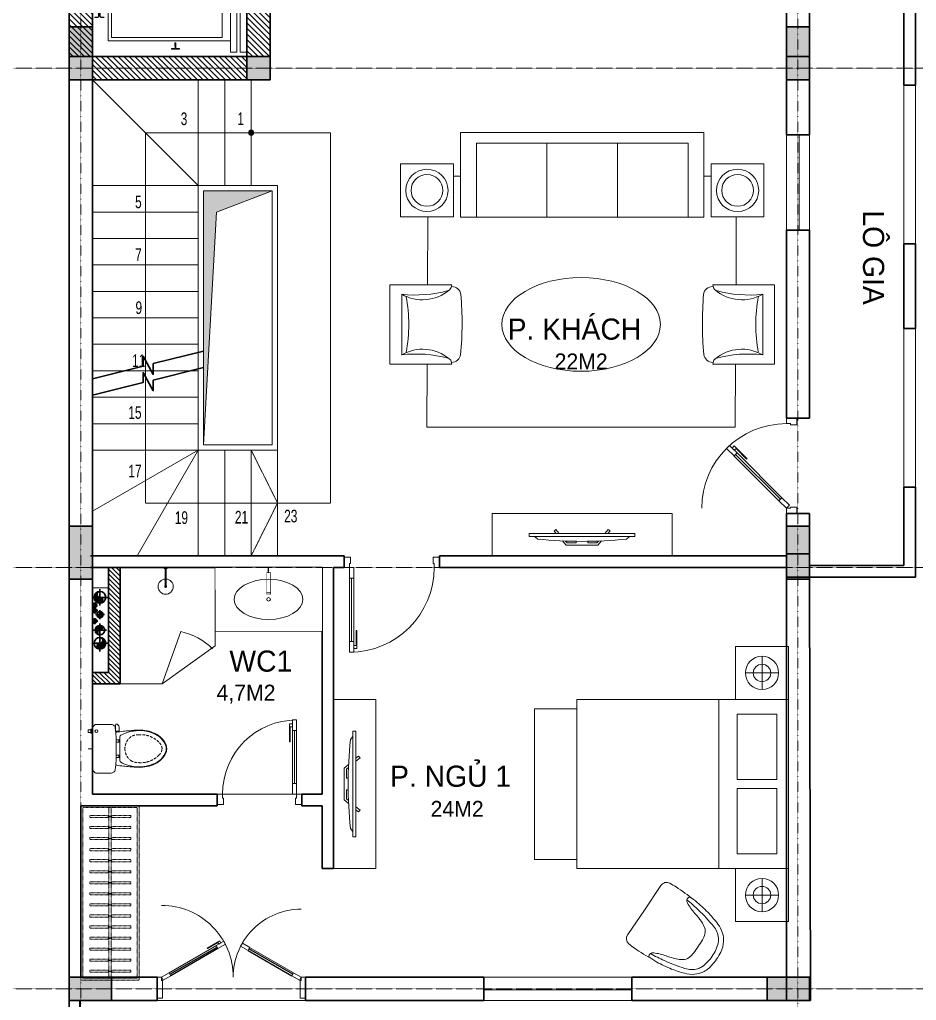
# Model space of a CAD drawing. Header units: millimetres. Extents: x -127141 to 682685, y -1234500 to 49778.
# Drawn here: x 245228 to 253707, y -102450 to -93181 of the extents above; entities that cross this region are included whole.
import ezdxf

# ---------------------------------------------------------------- set-up
doc = ezdxf.new("R2010")
doc.units = ezdxf.units.MM
doc.header["$MEASUREMENT"] = 0
doc.set_wipeout_variables(frame=1)
for name, pattern in [('$AUDIT_BAD_LTYPE2', [0]), ('CENTER2', [1.125, 0.75, -0.125, 0.125, -0.125]), ('CONTINOUS', [0]), ('DASHDOT', [1, 0.5, -0.25, 0, -0.25]), ('DIVIDEX22', [1.25, 0.625, -0.25, 0, -0.125, 0, -0.25]), ('HIDDEN2', [0.1875, 0.125, -0.0625]), ('PHANTOM2', [1.25, 0.625, -0.125, 0.125, -0.125, 0.125, -0.125]), ('PHANTOM3', [1.5, 0.625, -0.125, 0.125, -0.125, 0.125, -0.125, 0.125, -0.125]), ('X-5M-G-MB PHONGNGU$0$HIDDEN2', [0.1875, 0.125, -0.0625]), ('xref-thap C (mb tang 32-2)$0$HIDDEN', [0.375, 0.25, -0.125])]:
    doc.linetypes.add(name, pattern=pattern)
for name, color, linetype, lineweight in [('-CONCRETE', 1, 'Continuous', 35), ('-DOOR', 137, 'Continuous', 9), ('-FURNITURE', 46, 'Continuous', 9), ('-HATCH', 8, 'Continuous', 5), ('-KH', 143, 'Continuous', 13), ('-LINE1', 7, 'Continuous', 18), ('-LINE2', 252, 'Continuous', 9), ('-WALL', 4, 'Continuous', 35), ('A-COT VACH', 2, 'Continuous', 35), ('A-HATCH', 251, 'Continuous', 5), ('A-NET THAY', 125, 'Continuous', 18), ('A-TRUC', 251, 'DASHDOT', 5), ('A-TUONG', 7, 'Continuous', 35), ('N1.1-CN', 4, 'CONTINOUS', 35), ('N1.3-TN', 6, 'CENTER2', 35), ('N1.4-TP', 4, 'PHANTOM2', 35), ('N1.5-TH', 2, 'PHANTOM3', 30), ('N1.6-NM', 3, 'DIVIDEX22', 30), ('N4--1-OTHER1', 143, 'CONTINOUS', 15), ('N4-OTHER1', 143, 'CONTINOUS', 15), ('TEXT25', 2, 'Continuous', 13)]:
    doc.layers.add(name, color=color, linetype=linetype, lineweight=lineweight)
doc.layers.add('APOLIC', color=7, linetype='Continuous')
doc.layers.add('LUOI GIONG', color=160, linetype='Continuous', plot=False)
doc.styles.add('SVN_AVO_thuong', font='')
doc.styles.add('T1', font='', dxfattribs={"height": 200})
doc.styles.get('SVN_AVO_thuong').set_extended_font_data('SVN-Avo')
doc.styles.get('T1').set_extended_font_data('VNgeometric Light')

# ---------------------------------------------------------------- blocks, each defined once
blk = doc.blocks.new('*U1293')
at = {"linetype": 'X-5M-G-MB PHONGNGU$0$HIDDEN2'}
for points in [[(0, 600), (0, 0), (1798, 0), (1798, 600)], [(1778, 580), (1778, 20), (20, 20), (20, 580)], [(1778, 287), (1778, 313), (20, 313), (20, 287)], [(114, 319), (109, 319), (109, 280), (114, 280)], [(228, 319), (223, 319), (223, 280), (228, 280)], [(342, 319), (337, 319), (337, 280), (342, 280)], [(456, 319), (451, 319), (451, 280), (456, 280)], [(570, 319), (565, 319), (565, 280), (570, 280)], [(684, 319), (679, 319), (679, 280), (684, 280)], [(798, 319), (793, 319), (793, 280), (798, 280)], [(912, 319), (907, 319), (907, 280), (912, 280)], [(1026, 319), (1021, 319), (1021, 280), (1026, 280)], [(1140, 319), (1135, 319), (1135, 280), (1140, 280)], [(1254, 319), (1249, 319), (1249, 280), (1254, 280)], [(1368, 319), (1363, 319), (1363, 280), (1368, 280)], [(1482, 319), (1477, 319), (1477, 280), (1482, 280)], [(1596, 319), (1591, 319), (1591, 280), (1596, 280)], [(1710, 319), (1705, 319), (1705, 280), (1710, 280)]]:
    blk.add_lwpolyline(points, close=True, dxfattribs=at)
for points in [[(122, 313), (122, 515), (100, 515), (100, 313)], [(236, 313), (236, 515), (214, 515), (214, 313)], [(350, 313), (350, 515), (328, 515), (328, 313)], [(464, 313), (464, 515), (442, 515), (442, 313)], [(578, 313), (578, 515), (556, 515), (556, 313)], [(692, 313), (692, 515), (670, 515), (670, 313)], [(806, 313), (806, 515), (784, 515), (784, 313)], [(920, 313), (920, 515), (898, 515), (898, 313)], [(1034, 313), (1034, 515), (1012, 515), (1012, 313)], [(1148, 313), (1148, 515), (1126, 515), (1126, 313)], [(1262, 313), (1262, 515), (1240, 515), (1240, 313)], [(1376, 313), (1376, 515), (1354, 515), (1354, 313)], [(1490, 313), (1490, 515), (1468, 515), (1468, 313)], [(1604, 313), (1604, 515), (1582, 515), (1582, 313)], [(1718, 313), (1718, 515), (1696, 515), (1696, 313)], [(100, 287), (100, 92), (122, 92), (122, 287)], [(214, 287), (214, 92), (236, 92), (236, 287)], [(328, 287), (328, 92), (350, 92), (350, 287)], [(442, 287), (442, 92), (464, 92), (464, 287)], [(556, 287), (556, 92), (578, 92), (578, 287)], [(670, 287), (670, 92), (692, 92), (692, 287)], [(784, 287), (784, 92), (806, 92), (806, 287)], [(898, 287), (898, 92), (920, 92), (920, 287)], [(1012, 287), (1012, 92), (1034, 92), (1034, 287)], [(1126, 287), (1126, 92), (1148, 92), (1148, 287)], [(1240, 287), (1240, 92), (1262, 92), (1262, 287)], [(1354, 287), (1354, 92), (1376, 92), (1376, 287)], [(1468, 287), (1468, 92), (1490, 92), (1490, 287)], [(1582, 287), (1582, 92), (1604, 92), (1604, 287)], [(1696, 287), (1696, 92), (1718, 92), (1718, 287)]]:
    blk.add_lwpolyline(points, dxfattribs=at)
blk = doc.blocks.new('A$C18251349')
at = {"layer": '-LINE1'}
for points in [[(890, 4650), (999.8, 4650), (999.8, 3150), (890, 3150)], [(999.8, 2350), (889.8, 2350), (889.8, 850), (999.8, 850)]]:
    blk.add_lwpolyline(points, close=True, dxfattribs=at)
at = {"layer": '-WALL'}
for p, q in [((-0.2, 5500), (1000, 5500)), ((-0.2, 5500), (-0.2, 5390)), ((1000, 4650), (1000, 5500)), ((-0.2, 5390), (890, 5390)), ((890, 4650), (890, 5390)), ((890, 4650), (1000, 4650)), ((1000, 4650), (900, 4650)), ((889.8, 3150), (999.8, 3150)), ((889.8, 3150), (889.8, 2350)), ((999.8, 3150), (999.8, 2350)), ((889.8, 2350), (999.8, 2350)), ((889.8, 850), (999.8, 850)), ((889.8, 850), (889.8, 110)), ((999.8, 850), (999.8, 0)), ((889.8, 110), (-0.2, 110)), ((-0.2, 110), (-0.2, 0)), ((-0.2, 0), (999.8, 0))]:
    blk.add_line(p, q, dxfattribs=at)
blk = doc.blocks.new('X-5M-DH-2-CORE$0$A$C75E80C28')
at = {"layer": '-LINE2', "linetype": 'Continuous', "ltscale": 2}
for p, q in [((-510, -21.5), (-510, -50.6)), ((-506.8, -21.5), (-510, -21.5)), ((-510, -108.5), (-510, -79.4)), ((-506.8, -21.5), (-506.8, -50.6)), ((-506.8, -108.5), (-506.8, -79.4)), ((-456.2, -56.8), (-500.6, -56.8)), ((-456.2, -60), (-500.6, -60)), ((-456.2, -70), (-500.6, -70)), ((-456.2, -73.2), (-500.6, -73.2)), ((-453.2, -63), (-453.2, -67)), ((-450, -63), (-450, -67)), ((450, -63), (450, -67)), ((453.2, -63), (453.2, -67)), ((456.2, -56.8), (500.6, -56.8)), ((456.2, -60), (500.6, -60)), ((456.2, -70), (500.6, -70)), ((456.2, -73.2), (500.6, -73.2)), ((506.8, -21.5), (510, -21.5)), ((506.8, -21.5), (506.8, -50.6)), ((506.8, -108.5), (506.8, -79.4)), ((510, -21.5), (510, -50.6)), ((510, -108.5), (510, -79.4)), ((-731, -149), (731, -149)), ((-731, -1305), (-731, -149)), ((-700, -179), (700, -179)), ((-700, -1225), (-700, -179)), ((-556.8, -112.5), (-560, -112.5)), ((456.8, -112.5), (460, -112.5)), ((700, -1225), (700, -179)), ((731, -1305), (731, -149)), ((-700, -1225), (-400, -1225)), ((-400, -1305), (-400, -1225)), ((700, -1225), (400, -1225)), ((400, -1305), (400, -1225)), ((840, -1305), (-840, -1305)), ((-840, -1365), (-840, -1305)), ((840, -1365), (-840, -1365)), ((425, -1309), (-425, -1309)), ((-425, -1343), (-425, -1309)), ((425, -1343), (-425, -1343)), ((0, -1309), (0, -1343)), ((425, -1343), (425, -1309)), ((840, -1365), (840, -1305)), ((840, -1395), (-840, -1395)), ((-840, -1395), (-840, -1455)), ((-840, -1455), (-435, -1455)), ((-435, -1450), (-435, -1460)), ((-435, -1450), (-400, -1450)), ((-435, -1460), (-425, -1460)), ((-433.4, -1451.6), (-433.4, -1458.4)), ((-433.4, -1451.6), (-401.6, -1451.6)), ((-433.4, -1458.4), (-425, -1458.4)), ((430, -1406), (-430, -1406)), ((-430, -1406), (-430, -1446)), ((430, -1446), (-430, -1446)), ((-425, -1458.4), (-425, -1460)), ((-401.6, -1451.6), (-401.6, -1498.4)), ((400, -1450), (-400, -1450)), ((-400, -1450), (-400, -1500)), ((0, -1406), (0, -1446)), ((400, -1450), (400, -1500)), ((435, -1450), (400, -1450)), ((401.6, -1451.6), (401.6, -1498.4)), ((433.4, -1451.6), (401.6, -1451.6)), ((433.4, -1458.4), (425, -1458.4)), ((425, -1458.4), (425, -1460)), ((435, -1460), (425, -1460)), ((430, -1406), (430, -1446)), ((433.4, -1451.6), (433.4, -1458.4)), ((435, -1450), (435, -1460)), ((840, -1455), (435, -1455)), ((840, -1395), (840, -1455)), ((-435, -1490), (-435, -1500)), ((-435, -1490), (-425, -1490)), ((-435, -1500), (-400, -1500)), ((-433.4, -1491.6), (-433.4, -1498.4)), ((-433.4, -1491.6), (-425, -1491.6)), ((-433.4, -1498.4), (-401.6, -1498.4)), ((-425, -1490), (-425, -1491.6)), ((435, -1500), (400, -1500)), ((433.4, -1498.4), (401.6, -1498.4)), ((425, -1490), (425, -1491.6)), ((435, -1490), (425, -1490)), ((433.4, -1491.6), (425, -1491.6)), ((433.4, -1491.6), (433.4, -1498.4)), ((435, -1490), (435, -1500))]:
    blk.add_line(p, q, dxfattribs=at)
for points in [[(-450, 0), (-450, -130), (450, -130), (450, 0)], [(-200, -29), (200, -29), (200, -101), (-200, -101)], [(-36, -584), (36, -584), (36, -984), (-36, -984)]]:
    blk.add_lwpolyline(points, close=True, dxfattribs=at)
for points in [[(-780, -789), (-751, -789, 0.414214), (-750, -788), (-750, -784), (-750, -780, 0.414214), (-751, -779), (-780, -779, -0.256978), (-784.1, -781.9), (-797.9, -781.9, -0.414214), (-800.9, -778.9), (-804, -749.5, 0.414214), (-807, -746.5), (-812, -746.5), (-812, -784), (-812, -821.5), (-807, -821.5, 0.414214), (-804, -818.5), (-800.9, -789.1, -0.414214), (-797.9, -786.1), (-784.1, -786.1, -0.256978), (-780, -789)], [(780, -789), (751, -789, -0.414214), (750, -788), (750, -784), (750, -780, -0.414214), (751, -779), (780, -779, 0.256978), (784.1, -781.9), (797.9, -781.9, 0.414214), (800.9, -778.9), (804, -749.5, -0.414214), (807, -746.5), (812, -746.5), (812, -784), (812, -821.5), (807, -821.5, -0.414214), (804, -818.5), (800.9, -789.1, 0.414214), (797.9, -786.1), (784.1, -786.1, 0.256978), (780, -789)]]:
    blk.add_lwpolyline(points, format="xyb", dxfattribs=at)
for centre, radius, start, end in [((-500.6, -50.6), 9.4, 180, 270), ((-500.6, -79.4), 9.4, 90, 180), ((-500.6, -50.6), 6.2, 180, 270), ((-500.6, -79.4), 6.2, 90, 180), ((-456.2, -63), 6.2, 0, 90), ((-456.2, -63), 3, 0, 90), ((-456.2, -67), 6.2, 270, 0), ((-456.2, -67), 3, 270, 0), ((456.2, -63), 6.2, 90, 180), ((456.2, -67), 6.2, 180, 270), ((456.2, -63), 3, 90, 180), ((456.2, -67), 3, 180, 270), ((500.6, -50.6), 6.2, 270, 0), ((500.6, -50.6), 9.4, 270, 0), ((500.6, -79.4), 9.4, 0, 90), ((500.6, -79.4), 6.2, 0, 90)]:
    blk.add_arc(centre, radius, start, end, dxfattribs=at)
blk = doc.blocks.new('A$C5C575821')
at = {"layer": '-CONCRETE'}
h = blk.add_hatch(color=256, dxfattribs=at)
h.dxf.hatch_style = 1
h.paths.add_polyline_path([(0, 220), (0, 0), (220, 0), (220, 220)])
blk.add_lwpolyline([(0, 0), (220, 0), (220, 220), (0, 220)], close=True, dxfattribs=at)
blk = doc.blocks.new('A$C3F71457E')
at = {"layer": 'A-HATCH'}
h = blk.add_hatch(dxfattribs=at)
h.set_pattern_fill('ANSI31', color=256, scale=300)
h.paths.add_polyline_path([(200, 380), (-20, 380), (-20, -98.4), (18.4, -98.4), (18.4, -66.6), (11.6, -66.6), (11.6, -75), (10, -75), (10, -65), (20, -65), (20, -100), (200, -100)])
h.paths.add_polyline_path([(-20, 600), (-1480, 600), (-1480, 380), (-20, 380)])
h.paths.add_polyline_path([(-1480, 380), (-1700, 380), (-1700, -1380), (-1480, -1380)])
h.paths.add_polyline_path([(-20, -1380), (-1480, -1380), (-1480, -1600), (-20, -1600)])
h.paths.add_polyline_path([(200, -900), (20, -900), (20, -935), (10, -935), (10, -925), (11.6, -925), (11.6, -933.4), (18.4, -933.4), (18.4, -901.6), (-20, -901.6), (-20, -1380), (-20, -1380), (200, -1380)])
at = {"layer": '-CONCRETE'}
blk.add_lwpolyline([(-20, -100), (-20, 380), (-1480, 380), (-1480, -1380), (-20, -1380), (-20, -900), (200, -900), (200, -1600), (-1700, -1600), (-1700, 600), (200, 600), (200, -100), (-20, -100)], dxfattribs=at)
at = {"layer": '-LINE1'}
blk.add_line((-20, -900), (-20, -100), dxfattribs=at)
at = {"layer": '-WALL'}
for p in [(-1700, 380), (-20, 380), (-1700, -1600), (-20, -1600)]:
    blk.add_blockref('A$C5C575821', p, dxfattribs=at)
at = {"color": 2, "rotation": 90}
blk.add_blockref('X-5M-DH-2-CORE$0$A$C75E80C28', (-1480, -500), dxfattribs=at)
blk = doc.blocks.new('ghe11asdsdsdsd')
at = {"layer": '-FURNITURE', "ltscale": 5}
for p, q in [((-454, 642), (-454, -60)), ((447, 643), (445, -59)), ((339, 75), (-348, 74)), ((445, -59), (-454, -60))]:
    blk.add_line(p, q, dxfattribs=at)
for centre, radius, start, end in [((-330, 640), 103, 97.7909, 180.472), ((14, -3057), 3816, 85.1505, 95.3732), ((322, 644), 103, 359.5522, 82.2333), ((-557, 172), 481, 73.628, 77.6744), ((-435, 586), 50, 17.2905, 73.628), ((-753, 311), 469, 329.603, 39.8271), ((-1717, 235), 1379, 353.2677, 15.3477), ((745, 311), 469, 140.0382, 210.2652), ((1709, 233), 1379, 164.5193, 186.6002), ((428, 586), 50, 106.2084, 162.5459), ((548, 172), 481, 102.162, 106.2084), ((-1, -1576), 1730, 79.6029, 100.5814)]:
    blk.add_arc(centre, radius, start, end, dxfattribs=at)
blk = doc.blocks.new('GHE600')
at = {"layer": '-FURNITURE'}
for p, q in [((269949.5, 8709.7), (270649.5, 8709.7)), ((269949.5, 8043.1), (270649.5, 8043.1))]:
    blk.add_line(p, q, dxfattribs=at)
for points in [[(270145.5, 9594.8), (270145.5, 10094.8), (270645.5, 10094.8), (270645.5, 9594.8)], [(269849.5, 9526.4), (270649.5, 9526.4), (270649.5, 7226.4), (269849.5, 7226.4)], [(269949.5, 9376.4), (270649.5, 9376.4), (270649.5, 7376.4), (269949.5, 7376.4)], [(270145.5, 7158), (270145.5, 6658), (270645.5, 6658), (270645.5, 7158)]]:
    blk.add_lwpolyline(points, close=True, dxfattribs=at)
at = {"layer": '-FURNITURE', "elevation": 0}
for points in [[(271286.9, 9830.3), (270645.5, 9832.2)], [(272037.8, 6909.3), (272633.6, 6907.5), (272633.7, 9823.1), (272037.9, 9826.3)], [(270262.1, 9594.8), (270262.1, 9526.4)], [(270262, 7226.4), (270262, 7158)], [(270645.5, 6916.6), (271286.7, 6913.3)]]:
    blk.add_lwpolyline(points, dxfattribs=at)
at = {"layer": '-FURNITURE'}
for centre, radius in [((270395.5, 9844.8), 200), ((270395.5, 9844.8), 150), ((270395.5, 6908), 200), ((270395.5, 6908), 150)]:
    blk.add_circle(centre, radius, dxfattribs=at)
at = {"layer": '-FURNITURE', "extrusion": (0, 0, -1)}
blk.add_ellipse((271661.9, 8365.3), major_axis=(0, 749.6), ratio=0.589994, dxfattribs=at)
at = {"layer": '-FURNITURE', "yscale": 0.83397927038413, "zscale": 0.83397927038413}
for p, xscale, rotation in [((271659.4, 10145.3, 0), 0.83397927038413, 179.9447021404026), ((271659.4, 6607.5, 0), -0.83397927038413, 0.0552978595973772)]:
    blk.add_blockref('ghe11asdsdsdsd', p, dxfattribs=dict(at, xscale=xscale, rotation=rotation))
blk = doc.blocks.new('XR.MB.LM123$0$tvi 1')
blk.add_lwpolyline([(28.5, 0), (28.5, -1000), (0, -1000), (0, 0)], close=True)
for points in [[(28.5, -50.3), (52.4, -80.9)], [(-24.1, -235.6), (-39.1, -251.8)], [(0, -284.8), (-39.1, -251.8)], [(0, -256), (-24.1, -235.6)], [(69.7, -315.1), (111.2, -350.3), (111.2, -649.7), (69.7, -684.9)], [(89.1, -445.7), (89.1, -360), (70.9, -344.6)], [(89.1, -445.7), (73.5, -445.7)], [(89.1, -554.3), (89.1, -640), (70.9, -655.4)], [(89.1, -554.3), (73.5, -554.3)], [(0, -715.2), (-39.1, -748.2)], [(-24.1, -764.4), (-39.1, -748.2)], [(0, -744), (-24.1, -764.4)], [(28.5, -949.7), (52.4, -919.1)]]:
    blk.add_lwpolyline(points)
blk.add_arc((-4025.2, -500), 4099, 354.13109, 5.86891)
blk = doc.blocks.new('*U1283')
at = {"ltscale": 0.3}
for points in [[(883, 0, 0.414214), (50, 833, 0.414214)], [(883, 0, -0.414214), (1672, 789, -0.414214)]]:
    blk.add_lwpolyline(points, format="xyb", dxfattribs=at)
for points in [[(687, 368), (137, 50)], [(685, 367), (705, 332), (792, 382), (772, 417), (685, 367)], [(1075, 344), (1055, 310), (969, 360), (989, 394), (1075, 344)], [(1073, 346), (1585, 50)], [(137, 50), (157, 15), (70, -35), (50, 0), (137, 50)], [(1585, 50), (1565, 15), (1652, -35), (1672, 0), (1585, 50)]]:
    blk.add_lwpolyline(points)
for points in [[(579, 338), (726, 423), (740, 399), (716, 384), (705, 404), (582, 333)], [(0, 0), (50, 0), (50, -40), (60, -40), (60, -246), (0, -246)], [(1722, 0), (1672, 0), (1672, -40), (1662, -40), (1662, -246), (1722, -246)]]:
    blk.add_lwpolyline(points, close=True)
at = {"layer": 'APOLIC', "linetype": '$AUDIT_BAD_LTYPE2'}
for p, q in [((147, 33), (695, 349)), ((705, 332), (157, 15)), ((1055, 310), (1565, 15)), ((1575, 33), (1065, 327))]:
    blk.add_line(p, q, dxfattribs=at)
blk = doc.blocks.new('A$C18091ED7')
for p, q in [((0, -42.1), (0, 0)), ((146.1, -26.6), (179.2, -26.6)), ((146.1, -26.6), (146.1, -30.2)), ((146.1, -30.2), (165.8, -30.2)), ((153.1, -36.8), (146.1, -30.2)), ((152.3, 0), (152.3, -26.6)), ((152.3, 0), (179.2, 0)), ((153.1, -36.8), (165.8, -36.8)), ((153.1, -39.7), (153.1, -36.8)), ((153.1, -39.7), (178.4, -39.7)), ((153.1, -39.7), (178.4, -39.7)), ((153.1, -39.7), (153.1, -42.1)), ((185.4, -30.2), (165.8, -30.2)), ((178.4, -36.8), (165.8, -36.8)), ((185.4, -30.2), (178.4, -36.8)), ((178.4, -36.8), (178.4, -39.7)), ((178.4, -39.7), (178.4, -42.1)), ((179.2, 0), (179.2, -26.6)), ((179.2, -26.6), (185.4, -26.6)), ((185.4, -26.6), (185.4, -30.2)), ((-83.3, -267.4), (-83.3, -300)), ((-62.9, -265.4), (-81.3, -265.4)), ((-60.9, -267.4), (-60.9, -300)), ((60.9, -267.4), (60.9, -300)), ((62.9, -265.4), (81.3, -265.4)), ((83.3, -267.4), (83.3, -300)), ((165.4, -262), (165.4, -289.7)), ((167.9, -259.5), (228.1, -259.5)), ((230.6, -274.3), (230.6, -262)), ((-83.3, -278.5), (-83.3, -287.6)), ((-60.9, -290), (-83.3, -290)), ((60.9, -290), (83.3, -290)), ((83.3, -278.5), (83.3, -287.6)), ((167.9, -292.2), (206.7, -292.2))]:
    blk.add_line(p, q)
for points in [[(230, -218.5, -0.137407), (225.5, -234.6), (221.8, -240.7, -0.236081), (198.3, -255.5, -0.051961), (-198.3, -255.5, -0.236081), (-221.8, -240.7), (-225.5, -234.6, -0.137407), (-230, -218.5), (-230, -72, -0.198912), (-226.4, -63.2), (-208.9, -45.8, -0.198912), (-200.1, -42.1), (0, -42.1), (200.1, -42.1, -0.198912), (208.9, -45.8), (226.4, -63.2, -0.198912), (230, -72)], [(144.1, -619, -0.212405), (26.3, -734.5, -0.027685), (-0.6, -738.6, -0.022279), (-26.3, -734.5, -0.212405), (-144.1, -619, -0.142796), (-167.2, -428, -0.093005), (-127.9, -309.1, -0.256439), (-111.2, -300), (0, -300), (111.2, -300, -0.256439), (127.9, -309.1, -0.093005), (167.2, -428, -0.142796)]]:
    blk.add_lwpolyline(points, format="xyb", close=True)
at = {"linetype": 'xref-thap C (mb tang 32-2)$0$HIDDEN', "ltscale": 100}
blk.add_lwpolyline([(61, -669, -0.199031), (0, -698.8, -0.199031), (-61, -669, -0.218924), (-131.9, -478.3, -0.153791), (-112.5, -404, -0.236701), (0, -347.6, -0.236701), (112.5, -404, -0.153791), (131.9, -478.3, -0.218924)], format="xyb", close=True, dxfattribs=at)
blk.add_circle((165.8, -78.4), 13.9)
for centre, radius, start, end in [((-81.3, -267.4), 1.98, 90, 180), ((-62.9, -267.4), 1.98, 0, 90), ((62.9, -267.4), 1.98, 90, 180), ((81.3, -267.4), 1.98, 0, 90), ((167.9, -262), 2.47, 90, 180), ((168.4, -224.8), 80.1, 306.46585, 320.31229), ((228.1, -274.3), 2.47, 320.31229, 0), ((167.9, -289.7), 2.47, 180, 270), ((206.7, -276.7), 15.5, 270, 306.46585)]:
    blk.add_arc(centre, radius, start, end)
for points in [[(-155.6, -259.5), (-156.6, -267.3), (-164.3, -328.4), (-169.2, -385.1), (-183.7, -527.8), (-135.6, -679.1), (-50.3, -735.2), (-19.7, -741.1), (0, -743.7)], [(155.6, -259.5), (156.6, -267.3), (164.3, -328.4), (169.2, -385.1), (183.7, -527.8), (135.6, -679.1), (50.3, -735.2), (19.7, -741.1), (0, -743.7)]]:
    blk.add_open_spline(points, degree=3, knots=[130.613938, 130.613938, 130.613938, 130.613938, 152.852109, 311.129351, 417.703951, 561.383393, 697.692632, 710.812262, 710.812262, 710.812262, 710.812262])
blk = doc.blocks.new('*U122')
at = {"linetype": '$AUDIT_BAD_LTYPE2'}
for p, q in [((70, 100), (70, 600)), ((90, 600), (90, 100))]:
    blk.add_line(p, q, dxfattribs=at)
for points in [[(50, 600), (90, 600), (90, 700), (50, 700), (50, 600)], [(50, 602.9), (50, 100)], [(50, 100), (90, 100), (90, 0), (50, 0), (50, 100)]]:
    blk.add_lwpolyline(points)
for points in [[(118.3, 494.5), (118.3, 664.1), (90, 664.1), (90, 635.9), (112.6, 635.9), (112.6, 494.5)], [(0, 0), (50, 0), (50, -40), (60, -40), (60, -100), (0, -100)], [(800, 0), (750, 0), (750, -40), (740, -40), (740, -100), (800, -100)]]:
    blk.add_lwpolyline(points, close=True)
at = {"linetype": '$AUDIT_BAD_LTYPE2', "ltscale": 0.3}
blk.add_arc((50, 0), 700, 0, 90, dxfattribs=at)
blk = doc.blocks.new('*U67')
at = {"linetype": '$AUDIT_BAD_LTYPE2'}
for p, q in [((70, 100), (70, 700)), ((90, 700), (90, 100))]:
    blk.add_line(p, q, dxfattribs=at)
for points in [[(50, 700), (90, 700), (90, 800), (50, 800), (50, 700)], [(50, 702.9), (50, 100)], [(50, 100), (90, 100), (90, 0), (50, 0), (50, 100)]]:
    blk.add_lwpolyline(points)
for points in [[(118.3, 594.5), (118.3, 764.1), (90, 764.1), (90, 735.9), (112.6, 735.9), (112.6, 594.5)], [(0, 0), (50, 0), (50, -40), (60, -40), (60, -100), (0, -100)], [(900, 0), (850, 0), (850, -40), (840, -40), (840, -100), (900, -100)]]:
    blk.add_lwpolyline(points, close=True)
at = {"linetype": '$AUDIT_BAD_LTYPE2', "ltscale": 0.3}
blk.add_arc((50, 0), 800, 0, 90, dxfattribs=at)
blk = doc.blocks.new('A$C7D524948')
at = {"layer": '-FURNITURE'}
for points in [[(0, 825, 0.023749), (-77.2, 820, 0.11104), (-175.1, 786.2, 0.085168), (-235, 733.2, 0.08855), (-281.5, 649.3, 0.027906), (-316, 525.6, 0.028342), (-340.4, 372.8, 0.04712), (-341.1, 283.4, 0.513527), (-284.6, 299.9, 0.059578), (-242.6, 413.6, -0.034465), (-213.2, 507.4, -0.059277), (-182.8, 564.3, -0.166146), (-133.5, 600.4, -0.052564), (-75.8, 611.9, -0.028554), (0, 614.7, -3.543335)], [(-0.6, 774.2, 0.105584), (-137.8, 751.3, 0.083976), (-176, 728.2, 0.149302), (-241.2, 626.2, 0.024909), (-289.2, 424.2, 0.026439), (-306.6, 278.4, -0.886333)], [(-0.6, 774.2, -0.105584), (136.7, 751.3, -0.083976), (174.9, 728.2, -0.149302), (240.1, 626.2, -0.024909), (288.1, 424.2, -0.026439), (305.5, 278.4, 0.886333)], [(0, 825, -0.023749), (77.1, 820, -0.11104), (175.1, 786.2, -0.085168), (234.9, 733.2, -0.08855), (281.5, 649.3, -0.027906), (316, 525.6, -0.028342), (340.4, 372.8, -0.04712), (341.1, 283.4, -0.513527), (284.6, 299.9, -0.059578), (242.5, 413.6, 0.034465), (213.1, 507.4, 0.059277), (182.8, 564.3, 0.166146), (133.4, 600.4, 0.052564), (75.8, 611.9, 0.028554), (0, 614.7, 3.543335)], [(-342.9, 328.1, 0.022671), (-350, 124.5, 0.012122), (-345.6, 57.1, 0.405508), (-279.4, 0), (0, 0)], [(342.9, 328.1, -0.022671), (350, 124.5, -0.012122), (345.6, 57.1, -0.405508), (279.4, 0), (0, 0)]]:
    blk.add_lwpolyline(points, format="xyb", dxfattribs=at)
blk = doc.blocks.new('*U1286')
at = {"linetype": '$AUDIT_BAD_LTYPE2'}
for p, q in [((134.9, 56.6), (559.1, 480.8)), ((573.3, 466.7), (149, 42.4))]:
    blk.add_line(p, q, dxfattribs=at)
for points in [[(545, 495), (573.3, 466.7), (644, 537.4), (615.7, 565.7), (545, 495)], [(547, 497), (120.7, 70.7)], [(120.7, 70.7), (149, 42.4), (78.3, -28.3), (50, 0), (120.7, 70.7)]]:
    blk.add_lwpolyline(points)
for points in [[(518.7, 372.1), (638.6, 492.1), (618.6, 512), (598.6, 492.1), (614.6, 476.1), (514.7, 376.1)], [(0, 0), (50, 0), (50, -40), (60, -40), (60, -100), (0, -100)], [(900, 0), (850, 0), (850, -40), (840, -40), (840, -100), (900, -100)]]:
    blk.add_lwpolyline(points, close=True)
at = {"linetype": '$AUDIT_BAD_LTYPE2', "ltscale": 0.3}
blk.add_arc((50, 0), 800, 0, 90, dxfattribs=at)
blk = doc.blocks.new('Sink_Cicle')
blk.add_lwpolyline([(17.5, -50), (-17.5, -50), (-17.5, -252.3), (17.5, -252.3)], close=True)
blk.add_circle((0, -300), 17.5)
at = {"layer": 'Defpoints'}
blk.add_line((0, -100), (0, 0), dxfattribs=at)
blk.add_wipeout([(17.5, -50), (-17.5, -50), (-17.5, -252.3), (17.5, -252.3)])
at = {"layer": '-FURNITURE', "linetype": 'Continuous'}
blk.add_ellipse((0, -300), major_axis=(-325, 0), ratio=0.584615, dxfattribs=at)
blk.add_line((-17.5, -237.3), (17.5, -237.3))
blk = doc.blocks.new('*U1299')
at = {"ltscale": 300}
blk.add_lwpolyline([(0, 0), (1010, 0), (1010, -600), (0, -600)], close=True, dxfattribs=at)
blk.add_wipeout([(0, 0), (1010, 0), (1010, -600), (0, -600)], dxfattribs=at)
blk.add_blockref('Sink_Cicle', (505, 0), dxfattribs=at)
blk = doc.blocks.new('shower')
for points in [[(180919.3, -32316.5), (180912.3, -32316.5), (180912.3, -32146.6), (180919.3, -32146.6)], [(180929.4, -32326.6), (180902.3, -32326.6), (180902.3, -32316.5), (180929.4, -32316.5)]]:
    blk.add_lwpolyline(points, close=True)
for radius, start, end in [(72, 272.79067, 267.20933), (8.35, 294.83554, 245.16446)]:
    blk.add_arc((180915.8, -32146.6), radius, start, end)
blk = doc.blocks.new('G1600')
for p, q in [((137477.1, -212827.2), (139077.1, -212827.2)), ((137227.7, -213391.7), (137227.7, -213076.9)), ((139326.5, -213391.7), (139326.5, -213076.9)), ((137385.1, -213234.3), (137070.3, -213234.3)), ((139169, -213234.3), (139483.9, -213234.3))]:
    blk.add_line(p, q)
blk.add_lwpolyline([(137477.1, -213484.2), (137477.1, -211484.2), (139077.1, -211484.2), (139077.1, -213484.2), (137477.1, -213484.2)])
for points in [[(136977.1, -213484.2), (136977.1, -212984.4), (137477.1, -212984.4), (137477.1, -213484.2)], [(139577.1, -213484.2), (139577.1, -212984.4), (139077.1, -212984.4), (139077.1, -213484.2)], [(137617.1, -213375.2), (137617.1, -212998.7), (138234.6, -212998.7), (138234.6, -213375.2)], [(138937.1, -213375.2), (138937.1, -212998.7), (138319.6, -212998.7), (138319.6, -213375.2)]]:
    blk.add_lwpolyline(points, close=True)
for centre, radius in [((137227.7, -213234.3), 157.4), ((139326.5, -213234.3), 157.4), ((137227.7, -213234.3), 82.4), ((139326.5, -213234.3), 82.4)]:
    blk.add_circle(centre, radius)
blk = doc.blocks.new('cot 220')
at = {"layer": 'A-COT VACH'}
h = blk.add_hatch(color=251, dxfattribs=at)
h.dxf.hatch_style = 1
h.paths.add_polyline_path([(110, 110), (-110, 110), (-110, -110), (110, -110)])
blk.add_lwpolyline([(-110, -110), (110, -110), (110, 110), (-110, 110)], close=True, dxfattribs=at)
blk = doc.blocks.new('HE COT A3.1')
at = {"layer": 'A-COT VACH'}
h = blk.add_hatch(color=251, dxfattribs=at)
h.dxf.hatch_style = 1
h.paths.add_polyline_path([(0, -4250), (220, -4250), (220, -3750), (0, -3750)])
h = blk.add_hatch(color=251, dxfattribs=at)
h.dxf.hatch_style = 1
h.paths.add_polyline_path([(6780, -4250), (7000, -4250), (7000, -3750), (6780, -3750)])
h = blk.add_hatch(color=251, dxfattribs=at)
h.dxf.hatch_style = 1
h.paths.add_polyline_path([(0, -8970), (220, -8970), (220, -8470), (0, -8470)])
h = blk.add_hatch(color=251, dxfattribs=at)
h.dxf.hatch_style = 1
h.paths.add_polyline_path([(6780, -8970), (7000, -8970), (7000, -8470), (6780, -8470)])
h = blk.add_hatch(color=251, dxfattribs=at)
h.dxf.hatch_style = 1
h.paths.add_polyline_path([(400, -12730), (0, -12730), (0, -12950), (400, -12950)])
h = blk.add_hatch(color=251, dxfattribs=at)
h.dxf.hatch_style = 1
h.paths.add_polyline_path([(6600, -12950), (7000, -12950), (7000, -12730), (6600, -12730)])
for points in [[(0, -4250), (0, -3750), (220, -3750), (220, -4250)], [(6780, -4250), (6780, -3750), (7000, -3750), (7000, -4250)], [(0, -8970), (0, -8470), (220, -8470), (220, -8970)], [(6780, -8970), (6780, -8470), (7000, -8470), (7000, -8970)]]:
    blk.add_lwpolyline(points, close=True, dxfattribs=at)
at = {"layer": 'A-COT VACH', "elevation": 0}
for points in [[(0, -12950), (400, -12950), (400, -12730), (0, -12730)], [(7000, -12950), (6600, -12950), (6600, -12730), (7000, -12730)]]:
    blk.add_lwpolyline(points, close=True, dxfattribs=at)
at = {"layer": 'A-TRUC', "ltscale": 3}
for p, q in [((-1624.7, -4140, 0), (10995.9, -4140, 0)), ((-1579.2, -4140, 0), (10836.6, -4140, 0)), ((-1624.7, -8860, 0), (10995.9, -8860, 0)), ((-1579.2, -8860, 0), (10836.6, -8860, 0)), ((-1624.7, -12840, 0), (10995.9, -12840, 0)), ((-1579.2, -12840, 0), (10836.6, -12840, 0))]:
    blk.add_line(p, q, dxfattribs=at)
at = {"layer": 'A-TRUC', "ltscale": 3, "elevation": 0}
for points in [[(110, 2713.5), (110, -18216.5)], [(6890, 2713.5), (6890, -18216.5)]]:
    blk.add_lwpolyline(points, dxfattribs=at)
at = {"layer": 'A-COT VACH'}
blk.add_blockref('cot 220', (1790.1, -4140, 0), dxfattribs=at)
blk = doc.blocks.new('N-ONGDUNG')
at = {"layer": 'N4-OTHER1', "ltscale": 10}
h = blk.add_hatch(dxfattribs=at)
h.set_pattern_fill('ANSI31', color=256, scale=36, angle=-90, style=0)
h.set_pattern_definition([(315, (39548.85, 159241.4585), (3.18198052, 3.18198052), [])])
h.paths.add_polyline_path([(0, 45, -0.414214), (45, 0), (0, 0)])
h.paths.add_polyline_path([(-45, 0, -0.414214), (0, 45), (0, 0, 1)])
h.paths.add_polyline_path([(0, 0), (45, 0, -1)])
at = {"linetype": 'Continuous', "ltscale": 10}
for p, q in [((63, 0), (-63, 0)), ((0, 63), (0, -63))]:
    blk.add_line(p, q, dxfattribs=at)
blk.add_circle((0, 0), 45, dxfattribs=at)
for centre, start, end in [((-22.5, 0), 0, 180), ((22.5, 0), 180, 0)]:
    blk.add_arc(centre, 22.5, start, end, dxfattribs=at)

msp = doc.modelspace()

# ---------------------------------------------------------------- hatches: boundary and pattern name
at = {"layer": '-HATCH', "true_color": 0x8c8896}
h = msp.add_hatch(color=252, dxfattribs=at)
h.dxf.hatch_style = 1
edge = h.paths.add_edge_path()
edge.add_arc((247417.5, -94250), 24.6, 0, 360)
h = msp.add_hatch(color=252, dxfattribs=at)
h.dxf.hatch_style = 1
h.paths.add_polyline_path([(247617.5, -94800), (246967.5, -94800), (246967.5, -97200), (247088.8, -95002.6)])

# ---------------------------------------------------------------- linework, layer by layer
at = {"layer": '-DOOR'}
msp.add_line((252597.5, -94270), (252597.5, -95170), dxfattribs=at)
for points in [[(252697.5, -95170), (252477.5, -95170), (252477.5, -94270), (252697.5, -94270)], [(249617.7, -102230), (251017.7, -102230), (251017.7, -102450), (249617.7, -102450)]]:
    msp.add_lwpolyline(points, close=True, dxfattribs=at)
at = {"layer": '-DOOR', "elevation": 0}
for points in [[(249617.7, -102350), (251017.7, -102350)], [(246530.1, -102450), (247930.1, -102450)]]:
    msp.add_lwpolyline(points, dxfattribs=at)
at = {"layer": '-FURNITURE'}
for points in [[(249696.8, -97849.4), (251398.7, -97849.4), (251398.7, -98249.4), (249696.8, -98249.4)], [(248197.5, -101205.2), (248597.5, -101205.2), (248597.5, -99605.2), (248197.5, -99605.2)], [(250497.5, -99693.3), (250097.5, -99693.3), (250097.5, -101117.2), (250497.5, -101117.2)]]:
    msp.add_lwpolyline(points, close=True, dxfattribs=at)
msp.add_lwpolyline([(246577.5, -99460), (246752.7, -98964.8)], dxfattribs=at)
at = {"layer": '-HATCH'}
msp.add_line((247897.5, -100500.4), (247097.5, -100500), dxfattribs=at)
msp.add_lwpolyline([(247617.5, -94800), (246967.5, -94800), (246967.5, -97200), (247088.8, -95002.6), (247617.5, -94800)], dxfattribs=at)
at = {"layer": '-KH', "linetype": 'HIDDEN2', "ltscale": 5}
msp.add_lwpolyline([(248167.5, -97750), (246417.5, -97750), (246417.5, -94250), (248167.5, -94250)], close=True, dxfattribs=at)
msp.add_lwpolyline([(247417.5, -97250), (247667.5, -97750), (247417.5, -98250)], dxfattribs=at)
at = {"layer": '-KH'}
msp.add_circle((247417.5, -94250), 24.6, dxfattribs=at)
at = {"layer": '-LINE1'}
for p, q in [((246917.5, -94750), (245917.5, -93750)), ((246917.5, -93750), (246917.5, -96703.4)), ((247167.5, -93750), (247167.5, -94750)), ((247417.5, -93750), (247417.5, -94750)), ((247417.5, -94750), (245917.5, -94750)), ((246917.5, -98250), (246917.5, -94750)), ((246917.5, -94750), (247667.5, -94750)), ((246917.5, -95000), (245917.5, -95000)), ((246917.5, -95250), (245917.5, -95250)), ((246917.5, -95500), (245917.5, -95500)), ((246917.5, -95750), (245917.5, -95750)), ((246917.5, -96000), (245917.5, -96000)), ((246917.5, -96250), (245917.5, -96250)), ((246917.5, -96500), (245917.5, -96500)), ((246917.5, -96750), (245917.5, -96750)), ((246917.5, -97000), (245917.5, -97000)), ((245917.5, -97250), (247579.2, -97250)), ((246917.5, -97250), (245917.5, -97827.4)), ((246917.5, -97250), (246340.1, -98250)), ((246917.5, -97250), (247667.5, -97250)), ((247167.5, -98250), (247167.5, -97250)), ((247417.5, -98250), (247417.5, -97250)), ((247667.5, -98250), (247667.5, -97250))]:
    msp.add_line(p, q, dxfattribs=at)
for points in [[(247667.5, -97250), (246917.5, -97250), (246917.5, -94750), (247667.5, -94750)], [(247617.5, -97200), (246967.5, -97200), (246967.5, -94800), (247617.5, -94800)]]:
    msp.add_lwpolyline(points, close=True, dxfattribs=at)
at = {"layer": '-WALL'}
for p, q in [((245697.5, -89500), (245697.5, -102230, 0)), ((252477.5, -94270), (252477.5, -92200)), ((252697.5, -93550), (252697.5, -92200)), ((252697.5, -94270), (252697.5, -93650)), ((245917.5, -93750), (245917.5, -98250)), ((252477.5, -94270), (252697.5, -94270)), ((252477.5, -96949.4), (252477.5, -95170)), ((252477.5, -95170), (252697.5, -95170)), ((252697.5, -96949.4), (252697.5, -95170)), ((252477.5, -96949.4), (252697.5, -96949.4)), ((252477.5, -98250), (252477.5, -97849.4)), ((252477.5, -97849.4), (252697.5, -97849.4)), ((252697.5, -98360), (252697.5, -97849.4)), ((245897.5, -98250), (247559.2, -98250)), ((246247.5, -98250), (248297.5, -98250)), ((248297.5, -98360), (248297.5, -98250)), ((249197.5, -98250), (252477.5, -98250)), ((249197.5, -98360), (249197.5, -98250)), ((245897.5, -98360), (248087.5, -98360)), ((245917.5, -98360), (245917.5, -100500)), ((248087.5, -100500), (248087.5, -98360)), ((248197.5, -98360), (248297.5, -98360)), ((248197.5, -101205.2), (248197.5, -98360)), ((249197.5, -98360), (252477.5, -98360)), ((252477.5, -102450, 0), (252477.5, -98360)), ((252705.3, -102450, 0), (252697.5, -98450)), ((247097.5, -100500), (245917.5, -100500)), ((247097.5, -100500.7), (247097.5, -100610.7)), ((248087.5, -100500), (247897.5, -100500)), ((247897.5, -100500), (247897.5, -100610)), ((247097.5, -100610), (245807.5, -100610)), ((245807.5, -100610), (245807.5, -102230, 0)), ((248087.5, -100610), (247897.5, -100610)), ((248087.5, -101205.2), (248087.5, -100610)), ((248197.5, -101205.2), (248087.5, -101205.2)), ((245807.5, -102230, 0), (246530.1, -102230, 0)), ((247930.1, -102230, 0), (249617.7, -102230, 0)), ((251017.7, -102230, 0), (252475.6, -102230, 0)), ((245697.5, -102450, 0), (246530.1, -102450, 0)), ((245697.5, -102450, 0), (245697.5, -103650, 0)), ((245797.5, -102450, 0), (245797.5, -103550, 0)), ((247930.1, -102450, 0), (249617.7, -102450, 0)), ((251017.7, -102450, 0), (252705.3, -102450, 0))]:
    msp.add_line(p, q, dxfattribs=at)
for points in [[(246967.5, -96313.4), (246491.2, -96432.4), (246491.2, -96533.7), (246397.8, -96362), (246397.8, -96455.8), (245917.5, -96575.9)], [(246967.5, -96468.4), (246491.2, -96587.5), (246491.2, -96688.7), (246397.8, -96517.1), (246397.8, -96610.8), (245917.5, -96730.9)]]:
    msp.add_lwpolyline(points, dxfattribs=at)
at = {"layer": '-WALL', "elevation": 0}
for points in [[(246530.1, -102230), (246530.1, -102450)], [(247930.1, -102230), (247930.1, -102450)], [(249617.7, -102450), (249617.7, -102230)], [(251017.7, -102450), (251017.7, -102230)]]:
    msp.add_lwpolyline(points, dxfattribs=at)
at = {"layer": 'LUOI GIONG'}
for points in [[(220697.5, -112500), (245697.5, -112500), (245697.5, -87500), (220697.5, -87500)], [(245697.5, -112500), (270697.5, -112500), (270697.5, -87500), (245697.5, -87500)]]:
    msp.add_lwpolyline(points, close=True, dxfattribs=at)

# ---------------------------------------------------------------- block references
at = {"layer": '-DOOR', "rotation": 90.00000000000004}
msp.add_blockref('*U1286', (252477.8, -97849.4), dxfattribs=at)
at = {"layer": '-DOOR', "xscale": -1, "rotation": 180}
msp.add_blockref('*U67', (248297.5, -98360), dxfattribs=at)
at = {"layer": '-DOOR', "xscale": -1}
msp.add_blockref('*U122', (247897.5, -100500), dxfattribs=at)
at = {"layer": '-DOOR', "xscale": 0.8130081300813005, "yscale": 0.8130081300813005, "zscale": 0.8130081300813005}
msp.add_blockref('*U1283', (246530.1, -102230, 0), dxfattribs=at)
at = {"layer": '-FURNITURE'}
for name, p, rotation in [('GHE600', (242171.4, 175599.7), 270.0000000100515), ('G1600', (39013.2, -238682.3), 90.00000000000004), ('A$C18091ED7', (245876.4, -100071.5), 90.00000000000004)]:
    msp.add_blockref(name, p, dxfattribs=dict(at, rotation=rotation))
at = {"layer": '-FURNITURE', "extrusion": (0, 0, -1), "rotation": 269.9963102775917}
msp.add_blockref('XR.MB.LM123$0$tvi 1', (-250046.1, -98038.3), dxfattribs=at)
at = {"layer": '-FURNITURE', "xscale": -1}
for name, p, rotation in [('shower', (65693.2, -130686.6), 180), ('A$C7D524948', (251135.1, -101597, 0), 235.8780802515387)]:
    msp.add_blockref(name, p, dxfattribs=dict(at, rotation=rotation))
at = {"layer": '-FURNITURE', "extrusion": (0, 0, -1), "xscale": -1, "rotation": 180.0036897224084}
msp.add_blockref('XR.MB.LM123$0$tvi 1', (-248408.6, -100905.2), dxfattribs=at)
at = {"layer": '-FURNITURE', "extrusion": (0, 0, -1), "xscale": -0.9166666666659741, "yscale": 0.9166666666659741, "zscale": -0.9166666666659741, "rotation": 90}
msp.add_blockref('*U1293', (-245807.5, -100610), dxfattribs=at)
at = {"layer": '-WALL', "xscale": -1, "rotation": 180}
msp.add_blockref('A$C3F71457E', (247397.6, -93150), dxfattribs=at)
at = {"layer": '-WALL'}
msp.add_blockref('A$C18251349', (252697.5, -98450), dxfattribs=at)
at = {"layer": '-WALL', "xscale": -1}
for p in [(252697.5, -93750), (252697.5, -98450), (252697.5, -102450, 0)]:
    msp.add_blockref('A$C5C575821', p, dxfattribs=at)

# ---------------------------------------------------------------- texts
at = {"layer": 'Defpoints', "style": 'T1', "width": 0.7}
for s, p in [('3', (246751.4, -94178.6)), ('1', (247287.4, -94178.6)), ('5', (246319.9, -94963.7)), ('7', (246319.9, -95463.7)), ('9', (246323.9, -95963.7)), ('11', (246291.9, -96463.7)), ('15', (246255.9, -96954.7)), ('17', (246255.9, -97508.3)), ('19', (246695.7, -97947.8)), ('21', (247263.7, -97943.7)), ('23', (247729.6, -97932.9))]:
    msp.add_text(s, height=120, rotation=0, dxfattribs=at).set_placement(p)
at = {"layer": 'TEXT25'}
for s, height, rotation, style, p in [('LÔ GIA', 200, 270, 'SVN_AVO_thuong', (253202.2, -94984.4)), ('P. KHÁCH ', 200, 0, 'SVN_AVO_thuong', (249842.5, -96206.4)), ('22M2', 150, 0, 'T1', (250286.6, -96486.6)), ('WC1', 200, 0, 'SVN_AVO_thuong', (247211.8, -99343.5)), ('4,7M2', 150, 0, 'T1', (247090.3, -99616.6)), ('P. NGỦ 1', 200, 0, 'SVN_AVO_thuong', (248730.9, -100431.6)), ('24M2', 150, 0, 'T1', (249113.7, -100714.9))]:
    msp.add_text(s, height=height, rotation=rotation, dxfattribs=dict(at, style=style)).set_placement(p)

# ---------------------------------------------------------------- next in the draw order: block references
at = {"layer": '-FURNITURE', "extrusion": (0, 0, -1), "zscale": -1}
msp.add_blockref('*U1299', (-248087.5, -98360), dxfattribs=at)

# ---------------------------------------------------------------- next in the draw order: linework, layer by layer
at = {"layer": '-FURNITURE'}
msp.add_lwpolyline([(247077.5, -98570), (247077.5, -99100), (246577.5, -99460), (245917.5, -99460)], dxfattribs=at)
msp.add_arc((246626.2, -99551.3), 600, 45, 77.82025, dxfattribs=at)

# ---------------------------------------------------------------- next in the draw order: block references
at = {"layer": 'A-NET THAY'}
msp.add_blockref('HE COT A3.1', (245697.5, -89500), dxfattribs=at)

# ---------------------------------------------------------------- next in the draw order: hatches: boundary and pattern name
at = {"layer": 'A-HATCH'}
h = msp.add_hatch(dxfattribs=at)
h.set_pattern_fill('ANSI31', color=256, scale=250, angle=270)
h.set_pattern_definition([(315, (869365.46, 474795.077), (22.0970869, 22.0970869), [])])
h.paths.add_polyline_path([(245917.5, -98360), (246177.5, -98360), (246177.5, -99460), (245917.5, -99460), (245917.5, -99350), (246067.5, -99350), (246067.5, -98360)])

# ---------------------------------------------------------------- next in the draw order: linework, layer by layer
at = {"layer": 'A-NET THAY'}
for p, q in [((245917.5, -98360), (245917.5, -99350, 0)), ((245917.5, -99000, 0), (245917.5, -98380, 0))]:
    msp.add_line(p, q, dxfattribs=at)
at = {"layer": 'A-TUONG'}
msp.add_lwpolyline([(245917.5, -98360), (245917.5, -98360), (246177.5, -98360), (246177.5, -99460), (245917.5, -99460), (245917.5, -99350), (245917.5, -99350), (246067.5, -99350), (246067.5, -98360), (245917.5, -98360)], dxfattribs=at)
at = {"layer": 'N4--1-OTHER1', "color": 1, "elevation": 0}
msp.add_lwpolyline([(246067.5, -99350), (245917.5, -99350), (245917.5, -98550), (246067.5, -98550)], close=True, dxfattribs=at)

# ---------------------------------------------------------------- next in the draw order: block references
at = {"layer": 'N1.1-CN', "xscale": 0.4444444444444446, "yscale": 0.4444444444444446, "zscale": 0.4444444444444446, "rotation": 270}
for p in [(245938.1, -98717.3, 0), (245938.4, -98765.5, 0), (245938.4, -98865.2, 0)]:
    msp.add_blockref('N-ONGDUNG', p, dxfattribs=at)
at = {"layer": 'N1.3-TN', "rotation": 90.00000000000001}
msp.add_blockref('N-ONGDUNG', (245987.6, -98951.3, 0), dxfattribs=at)
at = {"layer": 'N1.4-TP', "xscale": -1.222222222222223, "yscale": 1.222222222222223, "zscale": 1.222222222222222, "rotation": 90}
msp.add_blockref('N-ONGDUNG', (245987.6, -98641.1, 0), dxfattribs=at)
at = {"layer": 'N1.5-TH', "xscale": 0.6666666666666667, "yscale": 0.6666666666666667, "zscale": 0.6666666666666667, "rotation": 270}
msp.add_blockref('N-ONGDUNG', (245987.6, -98804.2, 0), dxfattribs=at)
at = {"layer": 'N1.6-NM', "xscale": 1.222222222222222, "yscale": 1.222222222222222, "zscale": 1.222222222222222, "rotation": 270}
msp.add_blockref('N-ONGDUNG', (245987.6, -99075.3, 0), dxfattribs=at)

doc.saveas('drawing.dxf')
